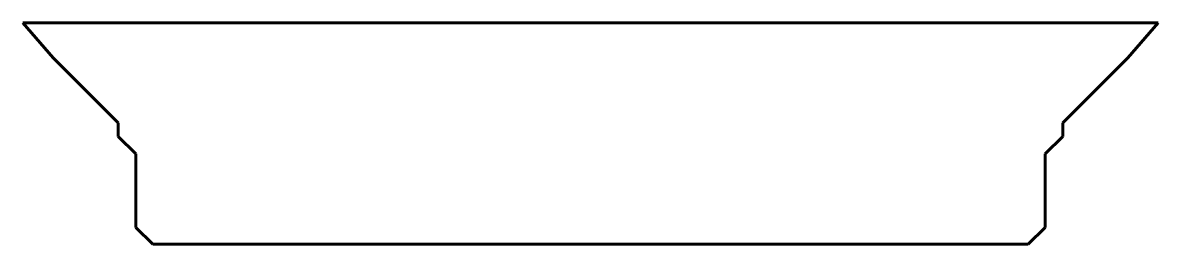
# Model space of a CAD drawing. Header units: millimetres. Extents: x -175 to 794, y 36 to 225.
import ezdxf

# ---------------------------------------------------------------- set-up
doc = ezdxf.new("R2010")
doc.units = ezdxf.units.MM
for name, pattern in [('K5LT32768', [0]), ('K5LT32769', [0]), ('K5LT32770', [0])]:
    doc.linetypes.add(name, pattern=pattern)
doc.layers.add('Системный слой', color=7, linetype='Continuous')

msp = doc.modelspace()

# ---------------------------------------------------------------- linework, layer by layer
at = {"color": 18, "linetype": 'K5LT32769', "lineweight": 60, "true_color": 0x000000}
for p, q in [((-149.39, 195.19), (-175.41, 225.19)), ((-93.9, 139.71), (-149.39, 195.19)), ((-78.9, 113.21), (-93.9, 128.21)), ((-78.9, 50.61), (-78.9, 113.21))]:
    msp.add_line(p, q, dxfattribs=at)
at = {"color": 5, "linetype": 'K5LT32768', "lineweight": 60, "true_color": 0x0000ff}
for p, q in [((767.59, 195.19), (793.6, 225.19)), ((712.1, 139.71), (767.59, 195.19)), ((712.1, 128.21), (712.1, 139.71)), ((697.1, 113.21), (712.1, 128.21))]:
    msp.add_line(p, q, dxfattribs=at)
at = {"layer": 'Системный слой', "color": 3, "linetype": 'K5LT32770', "lineweight": 60, "true_color": 0x00ff00}
for p, q in [((-175.41, 225.19), (793.6, 225.19)), ((-64.49, 36.19), (682.69, 36.19))]:
    msp.add_line(p, q, dxfattribs=at)
at = {"layer": 'Системный слой', "color": 18, "linetype": 'K5LT32769', "lineweight": 60, "true_color": 0x000000}
for p, q in [((-93.9, 139.71), (-93.9, 128.21)), ((-78.9, 50.61), (-64.49, 36.19))]:
    msp.add_line(p, q, dxfattribs=at)
at = {"layer": 'Системный слой', "color": 5, "linetype": 'K5LT32768', "lineweight": 60, "true_color": 0x0000ff}
for p, q in [((697.1, 113.21), (697.1, 50.61)), ((697.1, 50.61), (682.69, 36.19))]:
    msp.add_line(p, q, dxfattribs=at)

doc.saveas('drawing.dxf')
